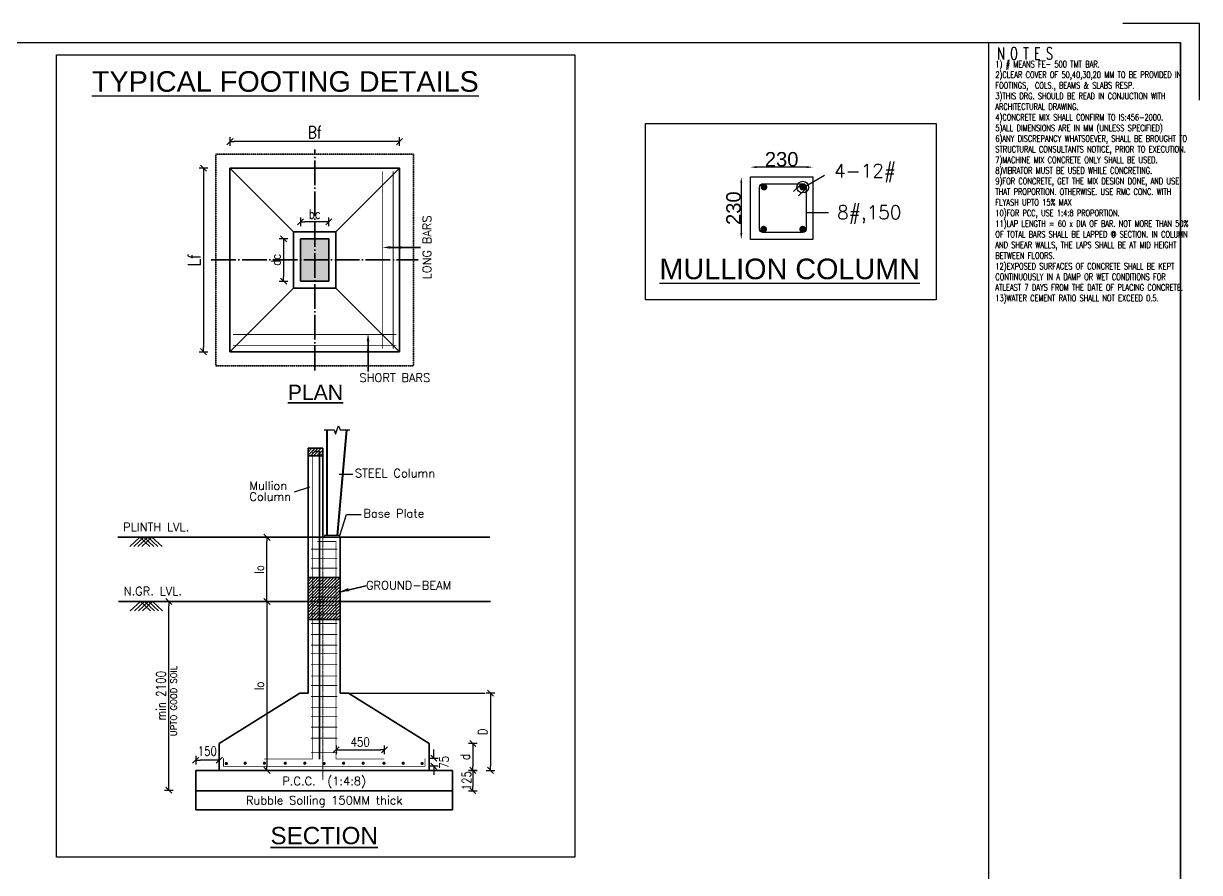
# Model space of a CAD drawing. Header units: inches. Extents: x 683042 to 921062, y -316188 to -5771.
# Drawn here: x 860776 to 889328, y -111863 to -91239 of the extents above; entities that cross this region are included whole.
import ezdxf
from ezdxf.enums import TextEntityAlignment as Align

# ---------------------------------------------------------------- set-up
doc = ezdxf.new("R2010")
doc.units = ezdxf.units.IN
doc.header["$MEASUREMENT"] = 0
for name, pattern in [('ACAD_ISO04W100', [30, 24, -3, 0, -3]), ('CENTERX2', [101.6, 63.5, -12.7, 12.7, -12.7]), ('HIDDEN', [0.375, 0.25, -0.125])]:
    doc.linetypes.add(name, pattern=pattern)
for name, color, linetype, lineweight in [('_0', 7, 'Continuous', 25), ('A_BUILT-UP LINE', 1, 'Continuous', 30), ('CEN', 252, 'CENTERX2', 5), ('COLUMN', 5, 'Continuous', 5), ('DIM', 135, 'Continuous', 30), ('FOUND', 97, 'Continuous', 13), ('R-comment', 2, 'Continuous', 30), ('R-text', 7, 'Continuous', 30), ('SCHEDULE', 7, 'Continuous', 30), ('SECTION', 6, 'Continuous', 30), ('STEEL', 5, 'Continuous', 30)]:
    doc.layers.add(name, color=color, linetype=linetype, lineweight=lineweight)
for name, color, linetype in [('COL', 1, 'Continuous'), ('Elevation', 6, 'Continuous'), ('FW', 33, 'Continuous'), ('H', 252, 'HIDDEN'), ('TXT', 7, 'Continuous')]:
    doc.layers.add(name, color=color, linetype=linetype)
doc.styles.add('1PT2', font='simplex.shx', dxfattribs={"width": 0.65, "height": 0.078125})
doc.styles.add('1PT25', font='simplex', dxfattribs={"width": 0.65, "height": 2.5})
doc.styles.add('AR', font='arial.ttf')
doc.styles.add('C', font='arial.ttf')
doc.styles.add('DEEPAK', font='romans.shx')
doc.styles.add('DIM', font='romans.shx', dxfattribs={"width": 0.8})
doc.styles.add('style1', font='', dxfattribs={"height": 0.2})
doc.styles.get('style1').set_extended_font_data('Swis721 BT')
doc.dimstyles.new('ali', dxfattribs={"dimtxt": 0.1, "dimasz": 0.05, "dimexe": 0.18, "dimexo": 0.0625, "dimgap": 0.03, "dimtad": 1, "dimzin": 0, "dimdsep": 46, "dimtxsty": 'AR', "dimcen": 0.09, "dimse1": 1, "dimse2": 1, "dimaunit": 1, "dimadec": 4, "dimazin": 0, "dimtfac": 1, "dimtofl": 0, "dimtmove": 0, "dimatfit": 3, "dimfxl": 0.18, "dimtolj": 1, "dimtzin": 0, "dimarcsym": 0})
doc.dimstyles.new('FND', dxfattribs={"dimscale": 3, "dimtxt": 2, "dimasz": 1.5, "dimexe": 1, "dimexo": 0, "dimgap": 0.5, "dimtad": 1, "dimlfac": 0.25, "dimzin": 11, "dimdsep": 46, "dimtxsty": 'DIM', "dimblk1": 'TICK', "dimblk2": 'TICK', "dimsah": 1, "dimcen": 0, "dimdle": 0.3, "dimse1": 1, "dimse2": 1, "dimclrd": 256, "dimclre": 256, "dimclrt": 256, "dimadec": 0, "dimazin": 0, "dimtfac": 0.75, "dimtix": 1, "dimtofl": 0, "dimtmove": 2, "dimatfit": 3, "dimldrblk": 'TICK', "dimfxl": 1, "dimtolj": 1, "dimtzin": 11, "dimarcsym": 0})

# ---------------------------------------------------------------- blocks, each defined once
blk = doc.blocks.new('VHUJM')
at = {"color": 1, "lineweight": 30}
blk.add_lwpolyline([(2080272, -462837), (2080272, -481156), (2077272, -481156), (2077272, -462837)], close=True, dxfattribs=at)
for points in [[(2077272, -478156), (2080272, -478156)], [(2077272, -479809), (2080272, -479809)], [(2077272, -480282), (2080272, -480282)]]:
    blk.add_lwpolyline(points, dxfattribs=at)
at = {"color": 1, "lineweight": 40, "style": 'style1', "width": 0.598233}
for s, height, p in [('STAMP:', 190.3, (2077398, -478374)), ('SIGN:', 190.3, (2077398, -480127)), ('STATUS OF DRAWING:', 190.35, (2077398, -480560))]:
    blk.add_text(s, height=height, dxfattribs=at).set_placement(p)
at = {"layer": 'R-text', "style": '1PT25', "width": 0.65}
blk.add_text('N O T E S ', height=192.4, dxfattribs=at).set_placement((2077403, -463103))
at = {"layer": 'R-text', "lineweight": 20, "insert": (2077374, -463124), "char_height": 100, "width": 2898.46, "attachment_point": 1, "style": '1PT2'}
blk.add_mtext('\\pxql;1) # MEANS FE- 500 TMT BAR.\\P\\pq*;2)CLEAR COVER OF 50,40,30,20 MM TO BE PROVIDED IN FOOTINGS,  COLS., BEAMS & SLABS RESP.\\P\\pql;3)THIS DRG. SHOULD BE READ IN CONJUCTION WITH ARCHITECTURAL DRAWING.\\P4)CONCRETE MIX SHALL CONFIRM TO IS:456-2000.\\P5)ALL DIMENSIONS ARE IN MM (UNLESS SPECIFIED)\\P\\pt23;6)ANY DISCREPANCY WHATSOEVER, SHALL BE BROUGHT TO STRUCTURAL CONSULTANTS NOTICE, PRIOR TO EXECUTION.\\P7)MACHINE MIX CONCRETE ONLY SHALL BE USED.\\P8)VIBRATOR MUST BE USED WHILE CONCRETING.\\P9)FOR CONCRETE, GET THE MIX DESIGN DONE, AND USE THAT PROPORTION. OTHERWISE. USE RMC CONC. WITH FLYASH UPTO 15% MAX\\P10)FOR PCC, USE 1:4:8 PROPORTION.\\P11)LAP LENGTH = 60 x DIA OF BAR. NOT MORE THAN 50% OF TOTAL BARS SHALL BE LAPPED @ SECTION. IN COLUMN AND SHEAR WALLS, THE LAPS SHALL BE AT MID HEIGHT BETWEEN FLOORS.\\P12)EXPOSED SURFACES OF CONCRETE SHALL BE KEPT CONTINUOUSLY IN A DAMP OR WET CONDITIONS FOR ATLEAST 7 DAYS FROM THE DATE OF PLACING CONCRETE.\\P13)WATER CEMENT RATIO SHALL NOT EXCEED 0.5.', dxfattribs=at)
blk = doc.blocks.new('TICK')
for p, q in [((0, 0), (-1, 0)), ((-0.71, -0.71), (0.71, 0.71)), ((0, -1), (0, 1))]:
    blk.add_line(p, q)
blk = doc.blocks.new('*D264')
at = {"layer": 'Defpoints', "color": 0, "transparency": 16777216}
for p in [(864303, -105279), (864586, -105279), (864957, -109861)]:
    blk.add_point(p, dxfattribs=at)
at = {"layer": 'DIM', "lineweight": -2, "transparency": 16777216}
blk.add_line((864303, -109756), (864303, -105384), dxfattribs=at)
at = {"layer": 'DIM', "lineweight": -2, "transparency": 16777216, "xscale": 105, "yscale": 105, "zscale": 105}
for p, rotation in [((864303, -105279), 90), ((864303, -109861), 270)]:
    blk.add_blockref('TICK', p, dxfattribs=dict(at, rotation=rotation))
at = {"layer": 'DIM', "lineweight": 35, "transparency": 16777216, "insert": (864113, -107570), "char_height": 345, "attachment_point": 5, "rotation": 90, "style": 'DIM'}
blk.add_mtext('\\A1;{\\H0.66667x;min 2100}', dxfattribs=at)
blk = doc.blocks.new('*D265')
at = {"layer": 'Defpoints', "color": 0, "transparency": 16777216}
for p in [(869539, -108881), (868363, -109122), (869539, -109122)]:
    blk.add_point(p, dxfattribs=at)
at = {"layer": 'DIM', "lineweight": -2, "transparency": 16777216}
blk.add_line((868468, -108881), (869434, -108881), dxfattribs=at)
at = {"layer": 'DIM', "lineweight": -2, "transparency": 16777216, "xscale": 105, "yscale": 105, "zscale": 105, "rotation": 180}
blk.add_blockref('TICK', (868363, -108881), dxfattribs=at)
at = {"layer": 'DIM', "lineweight": -2, "transparency": 16777216, "xscale": 105, "yscale": 105, "zscale": 105}
blk.add_blockref('TICK', (869539, -108881), dxfattribs=at)
at = {"layer": 'DIM', "lineweight": 35, "transparency": 16777216, "insert": (868951, -108693), "char_height": 225, "attachment_point": 5, "style": 'DIM'}
blk.add_mtext('\\A1;450', dxfattribs=at)
blk = doc.blocks.new('*D266')
at = {"layer": 'Defpoints', "color": 0, "transparency": 16777216}
for p in [(864957, -109133), (864957, -109383), (865529, -109383)]:
    blk.add_point(p, dxfattribs=at)
at = {"layer": 'DIM', "lineweight": -2, "transparency": 16777216}
blk.add_line((865424, -109133), (865062, -109133), dxfattribs=at)
at = {"layer": 'DIM', "lineweight": -2, "transparency": 16777216, "xscale": 105, "yscale": 105, "zscale": 105, "rotation": 180}
blk.add_blockref('TICK', (864957, -109133), dxfattribs=at)
at = {"layer": 'DIM', "lineweight": -2, "transparency": 16777216, "xscale": 105, "yscale": 105, "zscale": 105}
blk.add_blockref('TICK', (865529, -109133), dxfattribs=at)
at = {"layer": 'DIM', "lineweight": 35, "transparency": 16777216, "insert": (865238, -108915), "char_height": 225, "attachment_point": 5, "style": 'DIM'}
blk.add_mtext('\\A1;150', dxfattribs=at)
blk = doc.blocks.new('*D267')
at = {"layer": 'Defpoints', "color": 0, "transparency": 16777216}
for p in [(871693, -107505), (871693, -109383), (872112, -109383)]:
    blk.add_point(p, dxfattribs=at)
at = {"layer": 'DIM', "lineweight": -2, "transparency": 16777216}
blk.add_line((872112, -107610), (872112, -109278), dxfattribs=at)
at = {"layer": 'DIM', "lineweight": -2, "transparency": 16777216, "xscale": 105, "yscale": 105, "zscale": 105}
for p, rotation in [((872112, -107505), 90), ((872112, -109383), 270)]:
    blk.add_blockref('TICK', p, dxfattribs=dict(at, rotation=rotation))
at = {"layer": 'DIM', "lineweight": 35, "transparency": 16777216, "insert": (871924, -108444), "char_height": 225, "attachment_point": 5, "rotation": 90, "style": 'DIM'}
blk.add_mtext('\\A1;D', dxfattribs=at)
blk = doc.blocks.new('*D268')
at = {"layer": 'Defpoints', "color": 0, "transparency": 16777216}
for p in [(870623, -108730), (870623, -109383), (871683, -109383)]:
    blk.add_point(p, dxfattribs=at)
at = {"layer": 'DIM', "lineweight": -2, "transparency": 16777216}
blk.add_line((871683, -108835), (871683, -109278), dxfattribs=at)
at = {"layer": 'DIM', "lineweight": -2, "transparency": 16777216, "xscale": 105, "yscale": 105, "zscale": 105}
for p, rotation in [((871683, -108730), 90), ((871683, -109383), 270)]:
    blk.add_blockref('TICK', p, dxfattribs=dict(at, rotation=rotation))
at = {"layer": 'DIM', "lineweight": 35, "transparency": 16777216, "insert": (871496, -109057), "char_height": 225, "attachment_point": 5, "rotation": 90, "style": 'DIM'}
blk.add_mtext('\\A1;d', dxfattribs=at)
blk = doc.blocks.new('*D269')
at = {"layer": 'Defpoints', "color": 0, "transparency": 16777216}
for p in [(870523, -109088), (870523, -109284), (870739, -109088)]:
    blk.add_point(p, dxfattribs=at)
at = {"layer": 'DIM', "lineweight": -2, "transparency": 16777216}
for p, q in [((870739, -108983), (870739, -108878)), ((870739, -109389), (870739, -109494))]:
    blk.add_line(p, q, dxfattribs=at)
at = {"layer": 'DIM', "lineweight": -2, "transparency": 16777216, "xscale": 105, "yscale": 105, "zscale": 105}
for p, rotation in [((870739, -109088), 270), ((870739, -109284), 90)]:
    blk.add_blockref('TICK', p, dxfattribs=dict(at, rotation=rotation))
at = {"layer": 'DIM', "lineweight": 35, "transparency": 16777216, "insert": (870984, -109186), "char_height": 225, "attachment_point": 5, "rotation": 90, "style": 'DIM'}
blk.add_mtext('\\A1;75', dxfattribs=at)
blk = doc.blocks.new('*D270')
at = {"layer": 'Defpoints', "color": 0, "transparency": 16777216}
for p in [(871195, -109383), (871195, -109880), (871683, -109880)]:
    blk.add_point(p, dxfattribs=at)
at = {"layer": 'DIM', "lineweight": -2, "transparency": 16777216}
blk.add_line((871683, -109488), (871683, -109775), dxfattribs=at)
at = {"layer": 'DIM', "lineweight": -2, "transparency": 16777216, "xscale": 105, "yscale": 105, "zscale": 105}
for p, rotation in [((871683, -109383), 90), ((871683, -109880), 270)]:
    blk.add_blockref('TICK', p, dxfattribs=dict(at, rotation=rotation))
at = {"layer": 'DIM', "lineweight": 35, "transparency": 16777216, "insert": (871530, -109632), "char_height": 225, "attachment_point": 5, "rotation": 90, "style": 'DIM'}
blk.add_mtext('\\A1;125', dxfattribs=at)
blk = doc.blocks.new('*D271')
at = {"layer": 'Defpoints', "color": 0, "transparency": 16777216}
for p in [(866687, -103720), (866970, -103720), (866970, -105279)]:
    blk.add_point(p, dxfattribs=at)
at = {"layer": 'DIM', "lineweight": -2, "transparency": 16777216}
blk.add_line((866687, -105174), (866687, -103825), dxfattribs=at)
at = {"layer": 'DIM', "lineweight": -2, "transparency": 16777216, "xscale": 105, "yscale": 105, "zscale": 105}
for p, rotation in [((866687, -103720), 90), ((866687, -105279), 270)]:
    blk.add_blockref('TICK', p, dxfattribs=dict(at, rotation=rotation))
at = {"layer": 'DIM', "lineweight": 35, "transparency": 16777216, "insert": (866499, -104499), "char_height": 225, "attachment_point": 5, "rotation": 90, "style": 'DIM'}
blk.add_mtext('\\A1;lo', dxfattribs=at)
blk = doc.blocks.new('*D272')
at = {"layer": 'Defpoints', "color": 0, "transparency": 16777216}
for p in [(866970, -105279), (866687, -109383), (866970, -109383)]:
    blk.add_point(p, dxfattribs=at)
at = {"layer": 'DIM', "lineweight": -2, "transparency": 16777216}
blk.add_line((866687, -105384), (866687, -109278), dxfattribs=at)
at = {"layer": 'DIM', "lineweight": -2, "transparency": 16777216, "xscale": 105, "yscale": 105, "zscale": 105}
for p, rotation in [((866687, -105279), 90), ((866687, -109383), 270)]:
    blk.add_blockref('TICK', p, dxfattribs=dict(at, rotation=rotation))
at = {"layer": 'DIM', "lineweight": 35, "transparency": 16777216, "insert": (866499, -107331), "char_height": 225, "attachment_point": 5, "rotation": 90, "style": 'DIM'}
blk.add_mtext('\\A1;lo', dxfattribs=at)
blk = doc.blocks.new('*D273')
at = {"layer": 'Defpoints', "color": 0, "transparency": 16777216}
for p in [(867331, -96468), (867091, -97496), (867331, -97496)]:
    blk.add_point(p, dxfattribs=at)
at = {"layer": 'DIM', "lineweight": -2, "transparency": 16777216}
blk.add_line((867091, -96573), (867091, -97391), dxfattribs=at)
at = {"layer": 'DIM', "lineweight": -2, "transparency": 16777216, "xscale": 105, "yscale": 105, "zscale": 105}
for p, rotation in [((867091, -96468), 90), ((867091, -97496), 270)]:
    blk.add_blockref('TICK', p, dxfattribs=dict(at, rotation=rotation))
at = {"layer": 'DIM', "lineweight": 35, "transparency": 16777216, "insert": (866904, -96982), "char_height": 225, "attachment_point": 5, "rotation": 90, "style": 'DIM'}
blk.add_mtext('\\A1;dc', dxfattribs=at)
blk = doc.blocks.new('*D274')
at = {"layer": 'Defpoints', "color": 0, "transparency": 16777216}
for p in [(865788, -94109), (865788, -94753), (869903, -94753)]:
    blk.add_point(p, dxfattribs=at)
at = {"layer": 'DIM', "lineweight": -2, "transparency": 16777216}
blk.add_line((869798, -94109), (865893, -94109), dxfattribs=at)
at = {"layer": 'DIM', "lineweight": -2, "transparency": 16777216, "xscale": 105, "yscale": 105, "zscale": 105, "rotation": 180}
blk.add_blockref('TICK', (865788, -94109), dxfattribs=at)
at = {"layer": 'DIM', "lineweight": -2, "transparency": 16777216, "xscale": 105, "yscale": 105, "zscale": 105}
blk.add_blockref('TICK', (869903, -94109), dxfattribs=at)
at = {"layer": 'DIM', "lineweight": 35, "transparency": 16777216, "insert": (867846, -93884), "char_height": 300, "attachment_point": 5, "style": 'DIM'}
blk.add_mtext('\\A1;Bf', dxfattribs=at)
blk = doc.blocks.new('*D275')
at = {"layer": 'Defpoints', "color": 0, "transparency": 16777216}
for p in [(867503, -96056), (867503, -96296), (868188, -96296)]:
    blk.add_point(p, dxfattribs=at)
at = {"layer": 'DIM', "lineweight": -2, "transparency": 16777216}
blk.add_line((868083, -96056), (867608, -96056), dxfattribs=at)
at = {"layer": 'DIM', "lineweight": -2, "transparency": 16777216, "xscale": 105, "yscale": 105, "zscale": 105, "rotation": 180}
blk.add_blockref('TICK', (867503, -96056), dxfattribs=at)
at = {"layer": 'DIM', "lineweight": -2, "transparency": 16777216, "xscale": 105, "yscale": 105, "zscale": 105}
blk.add_blockref('TICK', (868188, -96056), dxfattribs=at)
at = {"layer": 'DIM', "lineweight": 35, "transparency": 16777216, "insert": (867846, -95869), "char_height": 225, "attachment_point": 5, "style": 'DIM'}
blk.add_mtext('\\A1;bc', dxfattribs=at)
blk = doc.blocks.new('*D276')
at = {"layer": 'Defpoints', "color": 0, "transparency": 16777216}
for p in [(865788, -94753), (865144, -99211), (865788, -99211)]:
    blk.add_point(p, dxfattribs=at)
at = {"layer": 'DIM', "lineweight": -2, "transparency": 16777216}
blk.add_line((865144, -94858), (865144, -99106), dxfattribs=at)
at = {"layer": 'DIM', "lineweight": -2, "transparency": 16777216, "xscale": 105, "yscale": 105, "zscale": 105}
for p, rotation in [((865144, -94753), 90), ((865144, -99211), 270)]:
    blk.add_blockref('TICK', p, dxfattribs=dict(at, rotation=rotation))
at = {"layer": 'DIM', "lineweight": 35, "transparency": 16777216, "insert": (864919, -96982), "char_height": 300, "attachment_point": 5, "rotation": 90, "style": 'DIM'}
blk.add_mtext('\\A1;Lf', dxfattribs=at)
blk = doc.blocks.new('*D287')
at = {"layer": 'Defpoints', "color": 0, "transparency": 16777216}
for p in [(878426, -94967, 0), (878203, -96482), (878426, -96482, 0)]:
    blk.add_point(p, dxfattribs=at)
at = {"layer": 'R-text', "color": 0, "lineweight": -2, "transparency": 16777216}
blk.add_line((878203, -95117), (878203, -96332), dxfattribs=at)
at = {"layer": 'R-text', "color": 0, "transparency": 16777216}
for points in [[(878178, -95117), (878228, -95117), (878203, -94967)], [(878178, -96332), (878228, -96332), (878203, -96482)]]:
    blk.add_solid(points, dxfattribs=at)
at = {"layer": 'R-text', "color": 7, "transparency": 16777216, "insert": (878015, -95725), "char_height": 350, "attachment_point": 5, "rotation": 90, "style": 'AR'}
blk.add_mtext('\\A1;230', dxfattribs=at)
blk = doc.blocks.new('*D288')
at = {"layer": 'Defpoints', "color": 0, "transparency": 16777216}
for p in [(878426, -94728), (878426, -94967), (879941, -94967)]:
    blk.add_point(p, dxfattribs=at)
at = {"layer": 'R-text', "color": 0, "lineweight": -2, "transparency": 16777216}
blk.add_line((879791, -94728), (878576, -94728), dxfattribs=at)
at = {"layer": 'R-text', "color": 0, "transparency": 16777216}
for points in [[(878576, -94703), (878576, -94753), (878426, -94728)], [(879791, -94703), (879791, -94753), (879941, -94728)]]:
    blk.add_solid(points, dxfattribs=at)
at = {"layer": 'R-text', "color": 7, "transparency": 16777216, "insert": (879183, -94539), "char_height": 350, "attachment_point": 5, "style": 'AR'}
blk.add_mtext('\\A1;230', dxfattribs=at)

msp = doc.modelspace()

# ---------------------------------------------------------------- hatches: boundary and pattern name
at = {"layer": 'H', "linetype": 'ByBlock', "lineweight": 35}
h = msp.add_hatch(dxfattribs=at)
h.set_pattern_fill('ANSI31', color=256, scale=428.571429, style=0)
h.set_pattern_definition([(45, (-268519.37, 183732.15), (-37.8807204, 37.8807204), [])])
h.paths.add_polyline_path([(867684.025, -101557.603), (868038.947, -101557.603), (868038.947, -101743.18), (867684.025, -101743.18)])
h = msp.add_hatch(dxfattribs=at)
h.set_pattern_fill('ANSI31', color=256, scale=428.571429, style=0)
h.set_pattern_definition([(45, (-268519.37, 180591.18), (-37.8807204, 37.8807204), [])])
h.paths.add_polyline_path([(867684.025, -104698.568), (868467.798, -104698.568), (868467.798, -105717.019), (867684.025, -105717.019)])

# ---------------------------------------------------------------- linework, layer by layer
at = {"color": 0}
msp.add_lwpolyline([(889327.539, -93098.717), (889327.539, -91239.198), (887468.02, -91239.198)], dxfattribs=at)
at = {"color": 1, "lineweight": 30}
msp.add_lwpolyline([(888862.659, -91704.077), (888862.659, -124739.695), (842145.624, -124739.695), (842145.624, -91704.077)], close=True, dxfattribs=at)
at = {"layer": '_0', "color": 7}
for points in [[(861578.974, -91998.468), (874160.083, -91998.468), (874160.083, -111490.988), (861578.974, -111490.988)], [(875875.692, -93664.431), (882936.762, -93664.431), (882936.762, -97950.074), (875875.692, -97950.074)]]:
    msp.add_lwpolyline(points, close=True, dxfattribs=at)
at = {"layer": 'A_BUILT-UP LINE'}
msp.add_lwpolyline([(868079.685, -103719.678), (868456.912, -103719.678), (868456.912, -103676.556), (868079.685, -103676.556)], close=True, dxfattribs=at)
at = {"layer": 'CEN', "linetype": 'ACAD_ISO04W100', "lineweight": 35, "ltscale": 25}
for p, q in [((867845.513, -99668.194), (867845.513, -94296.083)), ((865330.908, -96982.139), (870360.118, -96982.139))]:
    msp.add_line(p, q, dxfattribs=at)
at = {"layer": 'CEN', "ltscale": 0.25, "transparency": 33554687}
msp.add_line((868038.947, -109601.563), (868038.947, -103719.678), dxfattribs=at)
at = {"layer": 'COL', "color": 6, "lineweight": 35}
for p, q in [((867684.025, -103719.678), (867684.025, -101557.603)), ((867684.025, -101557.603), (868038.947, -101557.603)), ((868038.947, -103719.678), (868038.947, -101557.603)), ((867684.025, -107505.192), (867684.025, -103719.678)), ((868038.947, -103719.678), (868467.798, -103719.678)), ((868467.798, -107505.192), (868467.798, -103719.678)), ((867488.082, -107504.742), (865528.649, -108730.07)), ((867684.025, -107505.192), (867488.082, -107504.742)), ((868467.798, -107505.192), (868663.741, -107505.192)), ((868663.741, -107505.192), (870623.174, -108730.07)), ((865528.649, -108730.07), (865528.649, -109383.215)), ((870623.174, -108730.07), (870623.174, -109383.215)), ((865528.649, -109383.215), (870623.174, -109383.215))]:
    msp.add_line(p, q, dxfattribs=at)
at = {"layer": 'COLUMN', "color": 252, "lineweight": 35}
msp.add_solid([(867502.612, -96467.788), (868188.414, -96467.788), (867502.612, -97496.49), (868188.414, -97496.49)], dxfattribs=at)
at = {"layer": 'DIM'}
msp.add_line((868663.741, -107505.192), (871984.096, -107505.192), dxfattribs=at)
at = {"layer": 'Elevation', "lineweight": 35}
for points in [[(867684.025, -101557.603), (868038.947, -101557.603), (868038.947, -101743.18), (867684.025, -101743.18)], [(867684.025, -104698.568), (868467.798, -104698.568), (868467.798, -105717.019), (867684.025, -105717.019)]]:
    msp.add_lwpolyline(points, close=True, dxfattribs=at)
at = {"layer": 'FOUND', "color": 5, "linetype": 'HIDDEN', "lineweight": 35, "ltscale": 10}
msp.add_lwpolyline([(865445.208, -94410.384), (865445.208, -99553.894), (870245.818, -99553.894), (870245.818, -94410.384)], close=True, dxfattribs=at)
at = {"layer": 'FW', "elevation": 0}
msp.add_lwpolyline([(878425.599, -94966.662), (879941.351, -94966.662), (879941.351, -96482.414), (878425.599, -96482.414)], close=True, dxfattribs=at)
at = {"layer": 'R-comment', "color": 1}
for p, q in [((868137.446, -103676.556), (868137.446, -101110.64)), ((868156.158, -103676.556), (868156.158, -101110.64)), ((868387.397, -103676.556), (868614.353, -101110.64)), ((868407.858, -103676.556), (868634.814, -101110.64))]:
    msp.add_line(p, q, dxfattribs=at)
msp.add_lwpolyline([(868077.365, -101111.551), (868314.855, -101111.551), (868351.963, -101213.504), (868426.178, -101009.598), (868463.286, -101111.551), (868700.776, -101111.551)], dxfattribs=at)
at = {"layer": 'SCHEDULE', "lineweight": 35}
for p, q in [((869635.946, -96678.666), (870416.824, -96678.666)), ((869140.794, -98908.376), (869140.794, -99689.253)), ((872099.235, -103719.678), (863066.162, -103719.678)), ((872114.036, -105279.176), (863080.964, -105279.176))]:
    msp.add_line(p, q, dxfattribs=at)
for points in [[(869684.522, -96646.282), (869684.522, -96711.05), (869490.218, -96678.666)], [(869949.888, -96646.282), (869949.888, -96711.05), (869755.584, -96678.666)], [(869108.41, -98956.952), (869173.178, -98956.952), (869140.794, -98762.648)], [(869108.41, -99222.318), (869173.178, -99222.318), (869140.794, -99028.014)]]:
    msp.add_solid(points, dxfattribs=at)
at = {"layer": 'SECTION', "lineweight": 35}
for p, q in [((867331.162, -96296.337), (865788.109, -94753.284)), ((868359.864, -96296.337), (869902.917, -94753.284)), ((867331.162, -97667.94), (865788.109, -99210.993)), ((868359.864, -97667.94), (869902.917, -99210.993)), ((864956.763, -109383.215), (864956.763, -110338.79)), ((865528.649, -109383.215), (864956.763, -109383.215)), ((870623.174, -109383.215), (871195.06, -109383.215)), ((871195.06, -109383.215), (871195.06, -110338.79)), ((871195.06, -109880.407), (864956.763, -109880.407)), ((871195.06, -110338.79), (864956.763, -110338.79))]:
    msp.add_line(p, q, dxfattribs=at)
for points in [[(865788.109, -94753.284), (865788.109, -99210.993), (869902.917, -99210.993), (869902.917, -94753.284)], [(867331.162, -96296.337), (867331.162, -97667.94), (868359.864, -97667.94), (868359.864, -96296.337)], [(867502.612, -96467.788), (867502.612, -97496.49), (868188.414, -97496.49), (868188.414, -96467.788)]]:
    msp.add_lwpolyline(points, close=True, dxfattribs=at)
at = {"layer": 'STEEL', "color": 170, "lineweight": 35}
for p in [(867823.475, -101634.615), (867962.924, -109108.305)]:
    msp.add_line(p, (867962.924, -101634.615), dxfattribs=at)
for points, const_width in [([(869485.151, -99134.793), (869485.151, -94829.484)], 18.216), ([(869750.517, -99134.793), (869750.517, -94829.484)], 18.216), ([(869826.717, -98793.227), (865864.309, -98793.227)], 18.216), ([(869826.717, -99058.593), (865864.309, -99058.593)], 18.216), ([(867909.8, -103824.012), (868370.14, -103824.012)], 20.411), ([(867753.694, -104007.807), (868398.129, -104007.807)], 20.411), ([(867753.694, -104230.354), (868398.129, -104230.354)], 20.411), ([(867753.694, -104469.278), (868398.129, -104469.278)], 20.411), ([(867753.694, -104691.824), (868398.129, -104691.824)], 20.411), ([(867753.694, -104930.748), (868398.129, -104930.748)], 20.411), ([(867753.694, -105172.932), (868398.129, -105172.932)], 20.411), ([(867753.694, -105374.671), (868398.129, -105374.671)], 20.411), ([(867753.694, -105581.481), (868398.129, -105581.481)], 20.411), ([(867753.694, -105813.058), (868398.129, -105813.058)], 20.818), ([(867753.694, -106080.214), (868398.129, -106080.214)], 20.818), ([(867753.694, -106340.539), (868398.129, -106340.539)], 20.818), ([(867753.694, -106538.669), (868398.129, -106538.669)], 20.818), ([(867753.694, -106814.668), (868398.129, -106814.668)], 20.411), ([(867753.694, -107090.667), (868398.129, -107090.667)], 20.411), ([(867753.694, -107322.244), (868398.129, -107322.244)], 20.411), ([(867753.694, -107589.4), (868398.129, -107589.4)], 20.411), ([(867753.694, -107849.725), (868398.129, -107849.725)], 20.411), ([(867753.694, -108077.338), (868398.129, -108077.338)], 20.411), ([(867753.694, -108331.178), (868398.129, -108331.178)], 20.411), ([(867753.694, -108599.854), (868398.129, -108599.854)], 20.411), ([(867753.694, -108951.849), (868398.129, -108951.849)], 20.411), ([(865628.894, -109087.868), (865628.894, -109283.812), (870522.929, -109283.812), (870522.929, -109087.868)], 20.818)]:
    msp.add_lwpolyline(points, dxfattribs=dict(at, const_width=const_width))
at = {"layer": 'STEEL', "elevation": 0, "flags": 128}
msp.add_lwpolyline([(879472.484, -95319.344), (879636.794, -95155.034, -0.668178638), (879777.041, -95213.127), (879777.041, -96235.949, -0.414213562), (879694.887, -96318.104), (878729.835, -96318.104, -0.414213562), (878647.68, -96235.949), (878647.68, -95213.127, -0.414213562), (878729.835, -95130.972), (879694.887, -95130.972, -0.668178638), (879752.979, -95271.219), (879588.669, -95425.209)], format="xyb", dxfattribs=at)
at = {"layer": 'STEEL', "const_width": 82.155, "elevation": 0, "flags": 128}
for points in [[(878711.273, -95213.127, 1), (878793.428, -95213.127, 1)], [(879735.964, -95213.127, -1), (879653.809, -95213.127, -1)], [(878703.786, -96235.949, -1), (878785.941, -96235.949, -1)], [(879735.964, -96235.949, 1), (879653.809, -96235.949, 1)]]:
    msp.add_lwpolyline(points, format="xyb", close=True, dxfattribs=at)
at = {"layer": 'STEEL', "color": 170, "lineweight": 35}
for points in [[(867952.67, -101603.396, 0, 0, 0), (867788.528, -101603.396, 20.818, 20.818, 0), (867788.528, -109105.393, 20.818, 20.818, 0), (866612.869, -109105.393, 20.818, 20.818, 0)], [(867957.863, -103814.266, 0, 0, 0), (868363.295, -103814.266, 20.818, 20.818, 0), (868363.295, -109105.393, 20.818, 20.818, 0), (869538.954, -109105.393, 20.818, 20.818, 0)]]:
    msp.add_lwpolyline(points, format="xyseb", dxfattribs=at)
at = {"layer": 'STEEL', "color": 170, "lineweight": 35, "const_width": 38.659}
for points in [[(865679.668, -109215.604, 1), (865718.327, -109215.604, 1)], [(866138.063, -109209.161, 1), (866176.723, -109209.161, 1)], [(866643.974, -109209.161, -1), (866605.315, -109209.161, -1)], [(867150.066, -109209.161, -1), (867111.407, -109209.161, -1)], [(867624.527, -109209.161, -1), (867585.868, -109209.161, -1)], [(868056.784, -109215.604, 1), (868095.444, -109215.604, 1)], [(868527.296, -109209.161, 1), (868565.955, -109209.161, 1)], [(869001.757, -109209.161, 1), (869040.416, -109209.161, 1)], [(869507.849, -109209.161, 1), (869546.508, -109209.161, 1)], [(870013.76, -109209.161, -1), (869975.1, -109209.161, -1)], [(870472.155, -109215.604, -1), (870433.496, -109215.604, -1)]]:
    msp.add_lwpolyline(points, format="xyb", close=True, dxfattribs=at)
at = {"layer": 'TXT'}
for p, q in [((879719.49, -95213.127, 0), (880225.424, -94924.869, 0)), ((879777.041, -95828.261, 0), (880324.214, -95828.261, 0))]:
    msp.add_line(p, q, dxfattribs=at)
at = {"layer": 'TXT', "transparency": 33554687}
for p, q in [((868442.257, -102188.583), (868768.162, -102188.583)), ((867358.12, -102615.477), (867731.027, -102491.511)), ((868456.912, -103676.556), (868617.18, -103166.985)), ((868617.18, -103166.985), (868974.236, -103166.985))]:
    msp.add_line(p, q, dxfattribs=at)
at = {"layer": 'TXT', "lineweight": 35}
msp.add_line((868441.025, -105049.739), (869091.779, -104901.509), dxfattribs=at)
for points in [[(863598.889, -103719.678), (863353.65, -103946.95)], [(863696.984, -103719.678), (863451.745, -103946.95)], [(863795.08, -103719.678), (863549.841, -103946.95)], [(863598.889, -103719.678), (863844.127, -103946.95)], [(863893.175, -103719.678), (863647.936, -103946.95)], [(863696.984, -103719.678), (863942.223, -103946.95)], [(863795.08, -103719.678), (864040.318, -103946.95)], [(863893.175, -103719.678), (864138.414, -103946.95)], [(863613.691, -105279.176), (863368.452, -105506.448)], [(863711.786, -105279.176), (863466.547, -105506.448)], [(863809.882, -105279.176), (863564.643, -105506.448)], [(863613.691, -105279.176), (863858.929, -105506.448)], [(863907.977, -105279.176), (863662.738, -105506.448)], [(863711.786, -105279.176), (863957.025, -105506.448)], [(863809.882, -105279.176), (864055.12, -105506.448)], [(863907.977, -105279.176), (864153.216, -105506.448)]]:
    msp.add_lwpolyline(points, dxfattribs=at)
at = {"layer": 'TXT'}
msp.add_circle((879694.887, -95213.127, 0), 141.011, dxfattribs=at)
at = {"layer": 'TXT', "lineweight": 35}
msp.add_solid([(868678.019, -105028.12), (868658.197, -104952.425), (868441.025, -105049.739)], dxfattribs=at)

# ---------------------------------------------------------------- block references
at = {"xscale": 1.549599255883299, "yscale": 1.549599255883299, "zscale": 1.549599255883299}
msp.add_blockref('VHUJM', (-2334725.563, 625507.465), dxfattribs=at)

# ---------------------------------------------------------------- texts
at = {"layer": 'DIM', "lineweight": 35, "style": 'DEEPAK'}
msp.add_text('UPTO GOOD SOIL', height=150, rotation=90, dxfattribs=at).set_placement((864496.96, -108551.508))
at = {"layer": 'TXT', "color": 30, "style": 'C'}
for s, p in [('%%uTYPICAL FOOTING DETAILS', (867131.783, -92897.326)), ('%%UMULLION COLUMN', (879378.123, -97450.654, 0))]:
    msp.add_text(s, height=500, dxfattribs=at).set_placement(p, align=Align.CENTER)
at = {"layer": 'TXT', "style": 'DEEPAK'}
msp.add_text('8#,150', height=328.6199, dxfattribs=at).set_placement((880528.068, -95828.261, 0), align=Align.MIDDLE_LEFT)
at = {"layer": 'TXT', "lineweight": 35, "style": 'DEEPAK'}
msp.add_text('LONG BARS', height=203.8397, rotation=90, dxfattribs=at).set_placement((870571.129, -96678.666), align=Align.MIDDLE_CENTER)
for s, height, p in [('SHORT BARS', 203.8397, (869790.848, -99843.559)), ('P.C.C.  (1:4:8)', 203.83967, (868075.911, -109643.07)), ('Rubble Solling 150MM thick', 203.83967, (868075.911, -110109.94))]:
    msp.add_text(s, height=height, dxfattribs=at).set_placement(p, align=Align.MIDDLE_CENTER)
at = {"layer": 'TXT', "color": 30, "lineweight": 35, "style": 'C'}
for s, height, p in [('%%UPLAN', 367.2459, (867862.898, -100381.818)), ('%%uSECTION', 419.7096, (868075.911, -111175.951))]:
    msp.add_text(s, height=height, dxfattribs=at).set_placement(p, align=Align.CENTER)
at = {"layer": 'TXT', "lineweight": 35, "style": 'DEEPAK'}
for s, height, p in [('STEEL Column', 203.83967, (868821.128, -102264.166)), ('Mullion', 203.8397, (866259.205, -102567.094)), ('Column', 203.8397, (866259.205, -102834.075)), ('Base Plate', 203.8397, (869027.201, -103242.568)), ('PLINTH LVL.', 203.83967, (863192.29, -103571.18)), ('GROUND-BEAM', 203.83967, (869089.475, -104987.909)), ('N.GR. LVL.', 203.8397, (863207.092, -105130.678))]:
    msp.add_text(s, height=height, dxfattribs=at).set_placement(p)
at = {"layer": 'TXT', "insert": (880453.291, -94871.65, 0), "char_height": 328.6199, "attachment_point": 4, "style": 'DEEPAK'}
msp.add_mtext('4-12#', dxfattribs=at)

# ---------------------------------------------------------------- dimensions: what is measured, and where the dimension line sits
at = {"layer": 'DIM', "lineweight": 35}
dim = msp.add_linear_dim(base=(865788.109, -94109.322), p1=(869902.917, -94753.284), p2=(865788.109, -94753.284), text='Bf', dimstyle='FND', override={"dimtxt": 100, "dimasz": 35, "dimgap": 25, "dimpost": '"'}, dxfattribs=at)
dim.commit()
dim.dimension.update_dxf_attribs({"geometry": '*D274', "text_midpoint": (867845.513, -93884.322)})
for base, p1, p2, angle, text, override, picture, middle in [((865144.147, -99210.993), (865788.109, -94753.284), (865788.109, -99210.993), 270, 'Lf', {"dimtxt": 100, "dimasz": 35, "dimgap": 25, "dimpost": '"'}, '*D276', (864919.147, -96982.139)), ((867502.612, -96056.307), (868188.414, -96296.337), (867502.612, -96296.337), 180, 'bc', {"dimtxt": 75, "dimasz": 35, "dimgap": 25, "dimpost": '"'}, '*D275', (867845.513, -95868.807)), ((867091.131, -97496.49), (867331.162, -96467.788), (867331.162, -97496.49), 270, 'dc', {"dimtxt": 75, "dimasz": 35, "dimgap": 25, "dimpost": '"'}, '*D273', (866903.631, -96982.139)), ((866686.527, -103719.678), (866970.166, -105279.176), (866970.071, -103719.678), 90, 'lo', {"dimtxt": 75, "dimasz": 35, "dimgap": 25, "dimpost": '"'}, '*D271', (866499.027, -104499.427)), ((864302.567, -105279.176), (864956.763, -109861.002), (864585.936, -105279.176), 90, '{\\H0.66667x;min 2100}', {"dimtxt": 115, "dimasz": 35, "dimgap": 25, "dimpost": '"'}, '*D264', (864112.566, -107570.089)), ((866686.527, -109383.215), (866970.166, -105279.176), (866969.834, -109383.215), 270, 'lo', {"dimtxt": 75, "dimasz": 35, "dimgap": 25, "dimpost": '"'}, '*D272', (866499.027, -107331.195)), ((872111.663, -109383.215), (871693.179, -107504.742), (871693.179, -109383.215), 90, 'D', {"dimtxt": 75, "dimasz": 35, "dimgap": 25, "dimpost": '"'}, '*D267', (871924.163, -108443.978)), ((869538.954, -108880.629), (868363.295, -109121.944), (869538.954, -109121.944), 180, '450', {"dimtxt": 75, "dimasz": 35, "dimgap": 25, "dimpost": '"'}, '*D265', (868951.125, -108693.129)), ((871683.114, -109383.215), (870623.174, -108730.07), (870623.174, -109383.215), 90, 'd', {"dimtxt": 75, "dimasz": 35, "dimgap": 25, "dimpost": '"'}, '*D268', (871495.614, -109056.642))]:
    dim = msp.add_linear_dim(base=base, p1=p1, p2=p2, angle=angle, text=text, dimstyle='FND', override=override, dxfattribs=at)
    dim.commit()
    dim.dimension.update_dxf_attribs({"geometry": picture, "text_midpoint": middle})
dim = msp.add_linear_dim(base=(864956.763, -109133.145), p1=(865528.649, -109383.215), p2=(864956.763, -109383.215), text='150', dimstyle='FND', override={"dimtxt": 75, "dimasz": 35, "dimgap": 25, "dimpost": '"'}, dxfattribs=at)
dim.commit()
dim.dimension.update_dxf_attribs({"geometry": '*D266', "text_midpoint": (865238.274, -108914.573), "dimtype": 160})
for base, p1, p2, angle, text, picture, middle in [((870739.312, -109087.868), (870522.929, -109283.812), (870522.929, -109087.868), 270, '75', '*D269', (870983.959, -109186.352)), ((871683.114, -109880.407), (871195.06, -109383.215), (871195.06, -109880.407), 90, '125', '*D270', (871530.234, -109631.811))]:
    dim = msp.add_linear_dim(base=base, p1=p1, p2=p2, angle=angle, text=text, dimstyle='FND', override={"dimtxt": 75, "dimasz": 35, "dimgap": 25, "dimpost": '"'}, dxfattribs=at)
    dim.commit()
    dim.dimension.update_dxf_attribs({"geometry": picture, "text_midpoint": middle, "dimtype": 160})
at = {"layer": 'R-text'}
dim = msp.add_aligned_dim(p1=(879941.351, -94966.662, 0), p2=(878425.599, -94966.662, 0), distance=-238.537, text='230', dimstyle='ali', override={"dimtxt": 350, "dimasz": 150, "dimgap": 10, "dimclrt": 7}, dxfattribs=at)
dim.commit()
dim.dimension.update_dxf_attribs({"geometry": '*D288', "text_midpoint": (879183.475, -94539.304, 0)})
dim = msp.add_linear_dim(base=(878203.322, -96482.414, 0), p1=(878425.599, -94966.662, 0), p2=(878425.599, -96482.414, 0), angle=90, text='230', dimstyle='ali', override={"dimtxt": 350, "dimasz": 150, "dimgap": 10, "dimclrt": 7}, dxfattribs=at)
dim.commit()
dim.dimension.update_dxf_attribs({"geometry": '*D287', "text_midpoint": (878014.502, -95724.538, 0)})

doc.saveas('drawing.dxf')
